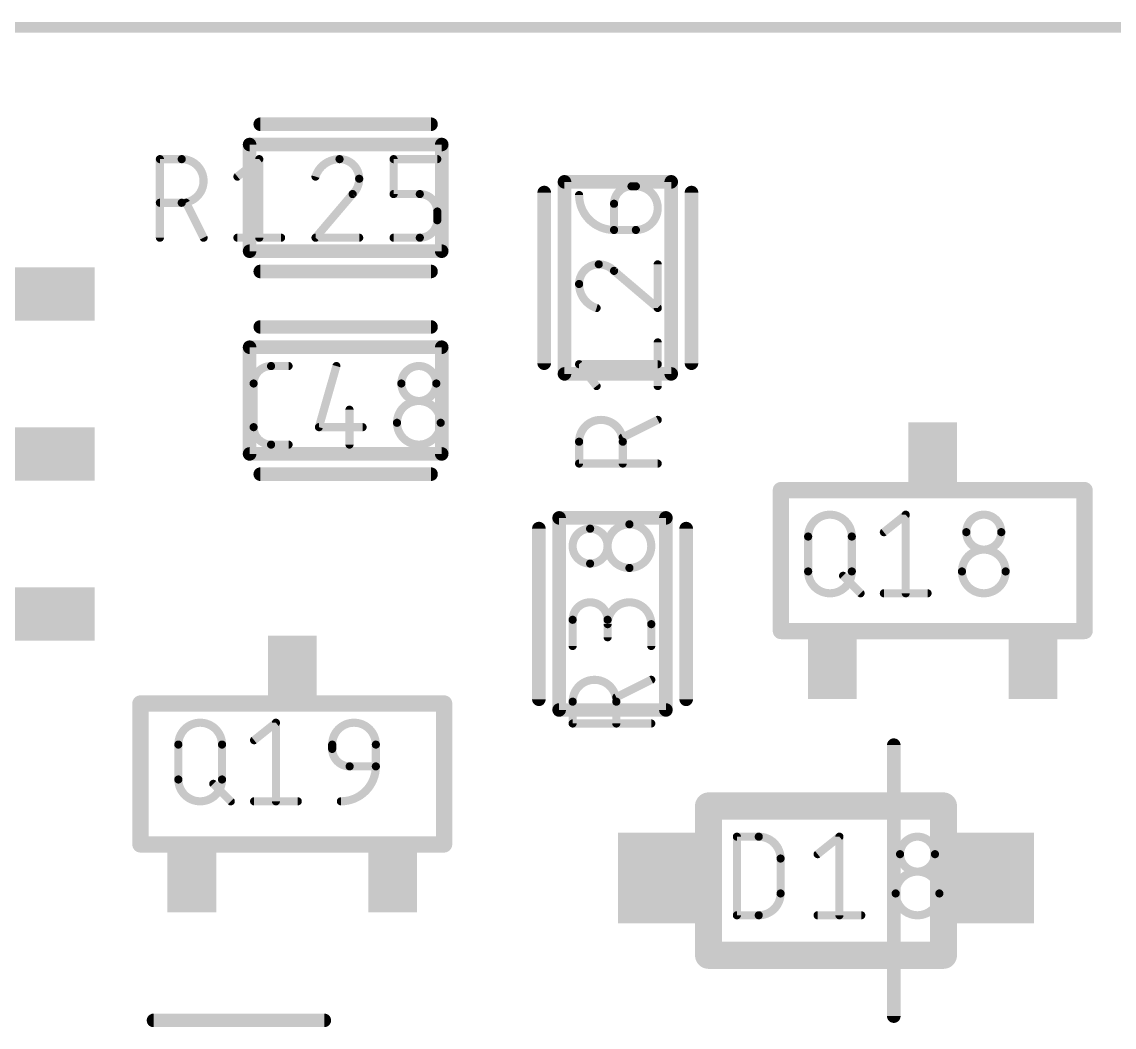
# Model space of a CAD drawing. Extents: x 0 to 107, y -11 to 54.
# Drawn here: x 86.47 to 96.7, y 44.63 to 54.05 of the extents above; entities that cross this region are included whole.
import ezdxf

# ---------------------------------------------------------------- set-up
doc = ezdxf.new("R2010")
doc.units = 0
for name, color, linetype in [('117', 253, 'CONTINUOUS'), ('21', 253, 'CONTINUOUS'), ('51', 253, 'CONTINUOUS')]:
    doc.layers.add(name, color=color, linetype=linetype)

# ---------------------------------------------------------------- blocks, each defined once
blk = doc.blocks.new('RECT')
blk.add_solid([(-0.5, -0.5), (0.5, -0.5), (-0.5, 0.5), (0.5, 0.5)])

msp = doc.modelspace()

# ---------------------------------------------------------------- linework, layer by layer
at = {"layer": '117'}
for points, const_width in [([(105, 54), (1.5, 54)], 0.1), ([(87.7597, 52.0264), (87.7597, 52.763)], 0.0762), ([(87.7597, 52.763), (87.9643, 52.763)], 0.0762), ([(88.4861, 52.5994), (88.6907, 52.763)], 0.0762), ([(88.6907, 52.763), (88.6907, 52.0264)], 0.0762), ([(89.9492, 52.4357), (89.9492, 52.763)], 0.0762), ([(89.9492, 52.763), (90.3584, 52.763)], 0.0762), ([(92.178, 52.5084), (92.2189, 52.5084)], 0.0762), ([(89.5655, 52.4357), (89.2176, 52.0264)], 0.0762), ([(90.1947, 52.4357), (89.9492, 52.4357)], 0.0762), ([(87.9643, 52.3538), (87.7597, 52.3538)], 0.0762), ([(88.1689, 52.0264), (88.0053, 52.3538)], 0.0762), ([(90.3584, 52.1901), (90.3584, 52.272)], 0.0762), ([(92.0143, 52.0992), (92.0143, 52.3447)], 0.0762), ([(92.2189, 52.0992), (92.0143, 52.0992)], 0.0762), ([(88.4861, 52.0264), (88.8953, 52.0264)], 0.0762), ([(89.2176, 52.0264), (89.6269, 52.0264)], 0.0762), ([(89.9492, 52.0264), (90.1947, 52.0264)], 0.0762), ([(92.4236, 51.3676), (92.4236, 51.7769)], 0.0762), ([(92.0143, 51.7155), (92.4236, 51.3676)], 0.0762), ([(92.4236, 50.6361), (92.4236, 51.0453)], 0.0762), ([(88.8013, 50.8236), (88.965, 50.8236)], 0.0762), ([(89.4132, 50.8236), (89.2495, 50.2506)], 0.0762), ([(91.8506, 50.6361), (91.687, 50.8407)], 0.0762), ([(91.687, 50.8407), (92.4236, 50.8407)], 0.0762), ([(88.6376, 50.2506), (88.6376, 50.6599)], 0.0762), ([(89.536, 50.4143), (89.536, 50.087)], 0.0762), ([(92.4236, 50.3189), (92.0962, 50.1553)], 0.0762), ([(89.2495, 50.2506), (89.6588, 50.2506)], 0.0762), ([(91.687, 49.9097), (91.687, 50.1143)], 0.0762), ([(92.0962, 50.1143), (92.0962, 49.9097)], 0.0762), ([(88.965, 50.087), (88.8013, 50.087)], 0.0762), ([(92.4236, 49.9097), (91.687, 49.9097)], 0.0762), ([(94.5422, 49.2665), (94.7468, 49.4302)], 0.0762), ([(94.7468, 49.4302), (94.7468, 48.6936)], 0.0762), ([(93.8326, 48.8982), (93.8326, 49.2255)], 0.0762), ([(94.2419, 49.2255), (94.2419, 48.8982)], 0.0762), ([(94.16, 48.8572), (94.3237, 48.6936)], 0.0762), ([(94.5422, 48.6936), (94.9514, 48.6936)], 0.0762), ([(91.6264, 48.1995), (91.6264, 48.4451)], 0.0762), ([(91.9538, 48.4451), (91.9538, 48.2814)], 0.0762), ([(92.363, 48.1995), (92.363, 48.4041)], 0.0762), ([(92.363, 47.8824), (92.0357, 47.7187)], 0.0762), ([(91.6264, 47.4731), (91.6264, 47.6777)], 0.0762), ([(92.0357, 47.6777), (92.0357, 47.4731)], 0.0762), ([(88.6422, 47.3165), (88.8468, 47.4802)], 0.0762), ([(88.8468, 47.4802), (88.8468, 46.7436)], 0.0762), ([(92.363, 47.4731), (91.6264, 47.4731)], 0.0762), ([(87.9326, 46.9482), (87.9326, 47.2755)], 0.0762), ([(88.3419, 47.2755), (88.3419, 46.9482)], 0.0762), ([(89.3737, 47.2346), (89.3737, 47.2755)], 0.0762), ([(89.7829, 47.2755), (89.7829, 47.0709)], 0.0762), ([(89.7829, 47.0709), (89.5374, 47.0709)], 0.0762), ([(88.26, 46.9072), (88.4237, 46.7436)], 0.0762), ([(88.6422, 46.7436), (89.0514, 46.7436)], 0.0762), ([(93.1653, 45.6753), (93.1653, 46.4119)], 0.0762), ([(93.1653, 46.4119), (93.3699, 46.4119)], 0.0762), ([(93.9212, 46.2482), (94.1258, 46.4119)], 0.0762), ([(94.1258, 46.4119), (94.1258, 45.6753)], 0.0762), ([(93.5745, 46.2073), (93.5745, 45.8799)], 0.0762), ([(93.3699, 45.6753), (93.1653, 45.6753)], 0.0762), ([(93.9212, 45.6753), (94.3304, 45.6753)], 0.0762)]:
    msp.add_lwpolyline(points, dxfattribs=dict(at, const_width=const_width))
for points, const_width in [([(87.7597, 52.7821, 1), (87.7597, 52.744)], 0.0381), ([(87.7788, 52.763, 1), (87.7407, 52.763)], 0.0381), ([(87.9643, 52.3538, 1), (87.9643, 52.763)], 0.0762), ([(87.9643, 52.7821, 1), (87.9643, 52.744)], 0.0381), ([(87.9643, 52.744, 1), (87.9643, 52.7821)], 0.0381), ([(88.7098, 52.763, 1), (88.6717, 52.763)], 0.0381), ([(88.7026, 52.7482, 1), (88.6788, 52.7779)], 0.0381), ([(89.4427, 52.763, 0.3252), (89.2176, 52.5994)], 0.0762), ([(89.6269, 52.5789, 0.4142), (89.4427, 52.763)], 0.0762), ([(89.4427, 52.7821, 1), (89.4427, 52.744)], 0.0381), ([(89.4427, 52.744, 1), (89.4427, 52.7821)], 0.0381), ([(89.9682, 52.763, 1), (89.9301, 52.763)], 0.0381), ([(89.9492, 52.7821, 1), (89.9492, 52.744)], 0.0381), ([(90.3584, 52.744, 1), (90.3584, 52.7821)], 0.0381), ([(88.4742, 52.6142, 1), (88.498, 52.5845)], 0.0381), ([(89.1995, 52.6052, 1), (89.2358, 52.5935)], 0.0381), ([(89.5655, 52.4357, 0.2053), (89.6269, 52.5789)], 0.0762), ([(89.6459, 52.5789, 1), (89.6078, 52.5789)], 0.0381), ([(89.6078, 52.5789, 1), (89.6459, 52.5789)], 0.0381), ([(92.178, 52.5084, 0.4142), (92.0143, 52.3447)], 0.0762), ([(92.178, 52.5274, 1), (92.178, 52.4893)], 0.0381), ([(92.178, 52.4893, 1), (92.178, 52.5274)], 0.0381), ([(92.2189, 52.0992, 1), (92.2189, 52.5084)], 0.0762), ([(92.2189, 52.5274, 1), (92.2189, 52.4893)], 0.0381), ([(92.2189, 52.4893, 1), (92.2189, 52.5274)], 0.0381), ([(89.5523, 52.4495, 1), (89.5786, 52.4219)], 0.0381), ([(89.58, 52.4233, 1), (89.551, 52.448)], 0.0381), ([(89.9492, 52.4547, 1), (89.9492, 52.4166)], 0.0381), ([(89.9301, 52.4357, 1), (89.9682, 52.4357)], 0.0381), ([(90.3584, 52.272, 0.4142), (90.1947, 52.4357)], 0.0762), ([(90.1947, 52.4547, 1), (90.1947, 52.4166)], 0.0381), ([(90.1947, 52.4166, 1), (90.1947, 52.4547)], 0.0381), ([(91.687, 52.4265, 0.4142), (92.0143, 52.0992)], 0.0762), ([(91.706, 52.4265, 1), (91.6679, 52.4265)], 0.0381), ([(87.7597, 52.3729, 1), (87.7597, 52.3348)], 0.0381), ([(87.9643, 52.3729, 1), (87.9643, 52.3348)], 0.0381), ([(87.9643, 52.3348, 1), (87.9643, 52.3729)], 0.0381), ([(88.0223, 52.3623, 1), (87.9882, 52.3453)], 0.0381), ([(90.3774, 52.272, 1), (90.3393, 52.272)], 0.0381), ([(90.3393, 52.272, 1), (90.3774, 52.272)], 0.0381), ([(92.0334, 52.3447, 1), (91.9953, 52.3447)], 0.0381), ([(91.9953, 52.3447, 1), (92.0334, 52.3447)], 0.0381), ([(90.1947, 52.0264, 0.4142), (90.3584, 52.1901)], 0.0762), ([(90.3774, 52.1901, 1), (90.3393, 52.1901)], 0.0381), ([(90.3393, 52.1901, 1), (90.3774, 52.1901)], 0.0381), ([(92.0143, 52.1182, 1), (92.0143, 52.0801)], 0.0381), ([(91.9953, 52.0992, 1), (92.0334, 52.0992)], 0.0381), ([(92.0143, 52.0801, 1), (92.0143, 52.1182)], 0.0381), ([(92.2189, 52.1182, 1), (92.2189, 52.0801)], 0.0381), ([(92.2189, 52.0801, 1), (92.2189, 52.1182)], 0.0381), ([(87.7407, 52.0264, 1), (87.7788, 52.0264)], 0.0381), ([(88.1519, 52.0179, 1), (88.186, 52.035)], 0.0381), ([(88.4861, 52.0455, 1), (88.4861, 52.0074)], 0.0381), ([(88.6717, 52.0264, 1), (88.7098, 52.0264)], 0.0381), ([(88.8953, 52.0074, 1), (88.8953, 52.0455)], 0.0381), ([(89.2176, 52.0455, 1), (89.2176, 52.0074)], 0.0381), ([(89.2031, 52.0388, 1), (89.2322, 52.0141)], 0.0381), ([(89.6269, 52.0074, 1), (89.6269, 52.0455)], 0.0381), ([(89.9492, 52.0455, 1), (89.9492, 52.0074)], 0.0381), ([(90.1947, 52.0455, 1), (90.1947, 52.0074)], 0.0381), ([(90.1947, 52.0074, 1), (90.1947, 52.0455)], 0.0381), ([(91.8711, 51.7769, 0.4142), (91.687, 51.5927)], 0.0762), ([(92.0143, 51.7155, 0.2053), (91.8711, 51.7769)], 0.0762), ([(91.8711, 51.7959, 1), (91.8711, 51.7578)], 0.0381), ([(91.8711, 51.7578, 1), (91.8711, 51.7959)], 0.0381), ([(92.4426, 51.7769, 1), (92.4045, 51.7769)], 0.0381), ([(92.0267, 51.73, 1), (92.002, 51.701)], 0.0381), ([(92.0005, 51.7023, 1), (92.0281, 51.7286)], 0.0381), ([(91.687, 51.5927, 0.3252), (91.8506, 51.3676)], 0.0762), ([(91.706, 51.5927, 1), (91.6679, 51.5927)], 0.0381), ([(91.6679, 51.5927, 1), (91.706, 51.5927)], 0.0381), ([(91.8448, 51.3495, 1), (91.8565, 51.3858)], 0.0381), ([(92.4045, 51.3676, 1), (92.4426, 51.3676)], 0.0381), ([(92.4112, 51.3531, 1), (92.4359, 51.3822)], 0.0381), ([(92.4426, 51.0453, 1), (92.4045, 51.0453)], 0.0381), ([(88.8013, 50.8236, 0.4142), (88.6376, 50.6599)], 0.0762), ([(88.8013, 50.8426, 1), (88.8013, 50.8045)], 0.0381), ([(88.8013, 50.8045, 1), (88.8013, 50.8426)], 0.0381), ([(88.965, 50.8045, 1), (88.965, 50.8426)], 0.0381), ([(89.4315, 50.8183, 1), (89.3949, 50.8288)], 0.0381), ([(90.3494, 50.6599, 1), (90.022, 50.6599)], 0.0762), ([(91.7018, 50.8526, 1), (91.6721, 50.8288)], 0.0381), ([(91.687, 50.8598, 1), (91.687, 50.8217)], 0.0381), ([(92.4236, 50.8217, 1), (92.4236, 50.8598)], 0.0381), ([(88.6567, 50.6599, 1), (88.6186, 50.6599)], 0.0381), ([(88.6186, 50.6599, 1), (88.6567, 50.6599)], 0.0381), ([(90.022, 50.6599, 1), (90.3494, 50.6599)], 0.0762), ([(90.041, 50.6599, 1), (90.0029, 50.6599)], 0.0381), ([(90.0029, 50.6599, 1), (90.041, 50.6599)], 0.0381), ([(90.3684, 50.6599, 1), (90.3303, 50.6599)], 0.0381), ([(90.3303, 50.6599, 1), (90.3684, 50.6599)], 0.0381), ([(91.8358, 50.6242, 1), (91.8655, 50.648)], 0.0381), ([(92.4045, 50.6361, 1), (92.4426, 50.6361)], 0.0381), ([(89.555, 50.4143, 1), (89.5169, 50.4143)], 0.0381), ([(90.3903, 50.2916, 1), (89.9811, 50.2916)], 0.0762), ([(92.0962, 50.1143, 1), (91.687, 50.1143)], 0.0762), ([(92.4321, 50.3019, 1), (92.415, 50.336)], 0.0381), ([(88.6376, 50.2506, 0.4142), (88.8013, 50.087)], 0.0762), ([(88.6567, 50.2506, 1), (88.6186, 50.2506)], 0.0381), ([(88.6186, 50.2506, 1), (88.6567, 50.2506)], 0.0381), ([(89.2495, 50.2697, 1), (89.2495, 50.2316)], 0.0381), ([(89.2312, 50.2559, 1), (89.2679, 50.2454)], 0.0381), ([(89.6588, 50.2316, 1), (89.6588, 50.2697)], 0.0381), ([(89.9811, 50.2916, 1), (90.3903, 50.2916)], 0.0762), ([(90.0001, 50.2916, 1), (89.962, 50.2916)], 0.0381), ([(89.962, 50.2916, 1), (90.0001, 50.2916)], 0.0381), ([(90.4093, 50.2916, 1), (90.3712, 50.2916)], 0.0381), ([(90.3712, 50.2916, 1), (90.4093, 50.2916)], 0.0381), ([(91.706, 50.1143, 1), (91.6679, 50.1143)], 0.0381), ([(92.0877, 50.1723, 1), (92.1047, 50.1382)], 0.0381), ([(92.1152, 50.1143, 1), (92.0771, 50.1143)], 0.0381), ([(88.8013, 50.106, 1), (88.8013, 50.0679)], 0.0381), ([(88.8013, 50.0679, 1), (88.8013, 50.106)], 0.0381), ([(88.965, 50.0679, 1), (88.965, 50.106)], 0.0381), ([(89.5169, 50.087, 1), (89.555, 50.087)], 0.0381), ([(91.6679, 50.1143, 1), (91.706, 50.1143)], 0.0381), ([(92.0771, 50.1143, 1), (92.1152, 50.1143)], 0.0381), ([(91.687, 49.9288, 1), (91.687, 49.8907)], 0.0381), ([(92.4236, 49.8907, 1), (92.4236, 49.9288)], 0.0381), ([(91.6679, 49.9097, 1), (91.706, 49.9097)], 0.0381), ([(92.0771, 49.9097, 1), (92.1152, 49.9097)], 0.0381), ([(94.2419, 49.2255, 1), (93.8326, 49.2255)], 0.0762), ([(94.7658, 49.4302, 1), (94.7277, 49.4302)], 0.0381), ([(94.7587, 49.4153, 1), (94.7349, 49.445)], 0.0381), ([(95.642, 49.2665, 1), (95.3146, 49.2665)], 0.0762), ([(91.7901, 49.2994, 1), (91.7901, 48.972)], 0.0762), ([(91.7901, 48.972, 1), (91.7901, 49.2994)], 0.0762), ([(91.7901, 49.3184, 1), (91.7901, 49.2803)], 0.0381), ([(91.7901, 49.2803, 1), (91.7901, 49.3184)], 0.0381), ([(92.1584, 49.3403, 1), (92.1584, 48.9311)], 0.0762), ([(92.1584, 48.9311, 1), (92.1584, 49.3403)], 0.0762), ([(92.1584, 49.3593, 1), (92.1584, 49.3212)], 0.0381), ([(92.1584, 49.3212, 1), (92.1584, 49.3593)], 0.0381), ([(93.8517, 49.2255, 1), (93.8136, 49.2255)], 0.0381), ([(93.8136, 49.2255, 1), (93.8517, 49.2255)], 0.0381), ([(94.2609, 49.2255, 1), (94.2228, 49.2255)], 0.0381), ([(94.2228, 49.2255, 1), (94.2609, 49.2255)], 0.0381), ([(94.5303, 49.2813, 1), (94.5541, 49.2516)], 0.0381), ([(95.3146, 49.2665, 1), (95.642, 49.2665)], 0.0762), ([(95.3337, 49.2665, 1), (95.2956, 49.2665)], 0.0381), ([(95.2956, 49.2665, 1), (95.3337, 49.2665)], 0.0381), ([(95.6611, 49.2665, 1), (95.623, 49.2665)], 0.0381), ([(95.623, 49.2665, 1), (95.6611, 49.2665)], 0.0381), ([(95.6829, 48.8982, 1), (95.2737, 48.8982)], 0.0762), ([(91.7901, 48.991, 1), (91.7901, 48.9529)], 0.0381), ([(91.7901, 48.9529, 1), (91.7901, 48.991)], 0.0381), ([(92.1584, 48.9501, 1), (92.1584, 48.912)], 0.0381), ([(92.1584, 48.912, 1), (92.1584, 48.9501)], 0.0381), ([(93.8326, 48.8982, 1), (94.2419, 48.8982)], 0.0762), ([(93.8517, 48.8982, 1), (93.8136, 48.8982)], 0.0381), ([(93.8136, 48.8982, 1), (93.8517, 48.8982)], 0.0381), ([(94.2609, 48.8982, 1), (94.2228, 48.8982)], 0.0381), ([(94.2228, 48.8982, 1), (94.2609, 48.8982)], 0.0381), ([(95.2737, 48.8982, 1), (95.6829, 48.8982)], 0.0762), ([(95.2927, 48.8982, 1), (95.2547, 48.8982)], 0.0381), ([(95.2547, 48.8982, 1), (95.2928, 48.8982)], 0.0381), ([(95.702, 48.8982, 1), (95.6639, 48.8982)], 0.0381), ([(95.6639, 48.8982, 1), (95.702, 48.8982)], 0.0381), ([(94.1735, 48.8707, 1), (94.1465, 48.8438)], 0.0381), ([(94.3102, 48.6801, 1), (94.3372, 48.707)], 0.0381), ([(94.5422, 48.7126, 1), (94.5422, 48.6745)], 0.0381), ([(94.7277, 48.6936, 1), (94.7658, 48.6936)], 0.0381), ([(94.9514, 48.6745, 1), (94.9514, 48.7126)], 0.0381), ([(91.9538, 48.4451, 1), (91.6264, 48.4451)], 0.0762), ([(92.363, 48.4041, 1), (91.9538, 48.4041)], 0.0762), ([(91.6455, 48.4451, 1), (91.6074, 48.4451)], 0.0381), ([(91.6074, 48.4451, 1), (91.6455, 48.4451)], 0.0381), ([(91.9729, 48.4451, 1), (91.9348, 48.4451)], 0.0381), ([(91.9348, 48.4451, 1), (91.9729, 48.4451)], 0.0381), ([(91.9348, 48.4041, 1), (91.9729, 48.4041)], 0.0381), ([(92.3821, 48.4041, 1), (92.344, 48.4041)], 0.0381), ([(92.344, 48.4041, 1), (92.3821, 48.4041)], 0.0381), ([(91.9348, 48.2814, 1), (91.9729, 48.2814)], 0.0381), ([(91.6074, 48.1995, 1), (91.6455, 48.1995)], 0.0381), ([(92.344, 48.1995, 1), (92.3821, 48.1995)], 0.0381), ([(92.0357, 47.6777, 1), (91.6264, 47.6777)], 0.0762), ([(92.3716, 47.8653, 1), (92.3545, 47.8994)], 0.0381), ([(91.6455, 47.6777, 1), (91.6074, 47.6777)], 0.0381), ([(91.6074, 47.6777, 1), (91.6455, 47.6777)], 0.0381), ([(92.0271, 47.7357, 1), (92.0442, 47.7016)], 0.0381), ([(92.0547, 47.6777, 1), (92.0166, 47.6777)], 0.0381), ([(92.0166, 47.6777, 1), (92.0547, 47.6777)], 0.0381), ([(88.3419, 47.2755, 1), (87.9326, 47.2755)], 0.0762), ([(88.8658, 47.4802, 1), (88.8277, 47.4802)], 0.0381), ([(88.8587, 47.4653, 1), (88.8349, 47.495)], 0.0381), ([(89.7829, 47.2755, 1), (89.3737, 47.2755)], 0.0762), ([(91.6264, 47.4922, 1), (91.6264, 47.4541)], 0.0381), ([(91.6074, 47.4731, 1), (91.6455, 47.4731)], 0.0381), ([(92.0166, 47.4731, 1), (92.0547, 47.4731)], 0.0381), ([(92.363, 47.4541, 1), (92.363, 47.4922)], 0.0381), ([(87.9517, 47.2755, 1), (87.9136, 47.2755)], 0.0381), ([(87.9136, 47.2755, 1), (87.9517, 47.2755)], 0.0381), ([(88.3609, 47.2755, 1), (88.3228, 47.2755)], 0.0381), ([(88.3228, 47.2755, 1), (88.3609, 47.2755)], 0.0381), ([(88.6303, 47.3313, 1), (88.6541, 47.3016)], 0.0381), ([(89.3928, 47.2755, 1), (89.3547, 47.2755)], 0.0381), ([(89.3547, 47.2755, 1), (89.3928, 47.2755)], 0.0381), ([(89.802, 47.2755, 1), (89.7639, 47.2755)], 0.0381), ([(89.7639, 47.2755, 1), (89.802, 47.2755)], 0.0381), ([(89.3737, 47.2346, 0.4142), (89.5374, 47.0709)], 0.0762), ([(89.3928, 47.2346, 1), (89.3547, 47.2346)], 0.0381), ([(89.3547, 47.2346, 1), (89.3928, 47.2346)], 0.0381), ([(89.4555, 46.7436, 0.4142), (89.7829, 47.0709)], 0.0762), ([(89.5374, 47.09, 1), (89.5374, 47.0519)], 0.0381), ([(89.5374, 47.0519, 1), (89.5374, 47.09)], 0.0381), ([(89.802, 47.0709, 1), (89.7639, 47.0709)], 0.0381), ([(89.7639, 47.0709, 1), (89.802, 47.0709)], 0.0381), ([(89.7829, 47.0519, 1), (89.7829, 47.09)], 0.0381), ([(87.9326, 46.9482, 1), (88.3419, 46.9482)], 0.0762), ([(87.9517, 46.9482, 1), (87.9136, 46.9482)], 0.0381), ([(88.3609, 46.9482, 1), (88.3228, 46.9482)], 0.0381), ([(87.9136, 46.9482, 1), (87.9517, 46.9482)], 0.0381), ([(88.2735, 46.9207, 1), (88.2465, 46.8938)], 0.0381), ([(88.3228, 46.9482, 1), (88.3609, 46.9482)], 0.0381), ([(88.4102, 46.7301, 1), (88.4372, 46.757)], 0.0381), ([(88.6422, 46.7626, 1), (88.6422, 46.7245)], 0.0381), ([(89.0514, 46.7245, 1), (89.0514, 46.7626)], 0.0381), ([(89.4555, 46.7626, 1), (89.4555, 46.7245)], 0.0381), ([(88.8277, 46.7436, 1), (88.8658, 46.7436)], 0.0381), ([(93.1843, 46.4119, 1), (93.1462, 46.4119)], 0.0381), ([(93.1653, 46.431, 1), (93.1653, 46.3929)], 0.0381), ([(93.5745, 46.2073, 0.4142), (93.3699, 46.4119)], 0.0762), ([(93.3699, 46.431, 1), (93.3699, 46.3929)], 0.0381), ([(93.3699, 46.3929, 1), (93.3699, 46.431)], 0.0381), ([(94.1448, 46.4119, 1), (94.1067, 46.4119)], 0.0381), ([(94.1377, 46.397, 1), (94.1139, 46.4268)], 0.0381), ([(95.021, 46.2482, 1), (94.6936, 46.2482)], 0.0762), ([(93.9093, 46.2631, 1), (93.9331, 46.2333)], 0.0381), ([(94.6936, 46.2482, 1), (95.021, 46.2482)], 0.0762), ([(94.7126, 46.2482, 1), (94.6745, 46.2482)], 0.0381), ([(94.6746, 46.2482, 1), (94.7126, 46.2482)], 0.0381), ([(95.04, 46.2482, 1), (95.0019, 46.2482)], 0.0381), ([(95.0019, 46.2482, 1), (95.04, 46.2482)], 0.0381), ([(93.5935, 46.2073, 1), (93.5554, 46.2073)], 0.0381), ([(93.5554, 46.2073, 1), (93.5935, 46.2073)], 0.0381), ([(95.0619, 45.8799, 1), (94.6527, 45.8799)], 0.0762), ([(93.3699, 45.6753, 0.4142), (93.5745, 45.8799)], 0.0762), ([(93.5935, 45.8799, 1), (93.5554, 45.8799)], 0.0381), ([(93.5554, 45.8799, 1), (93.5935, 45.8799)], 0.0381), ([(94.6527, 45.8799, 1), (95.0619, 45.8799)], 0.0762), ([(94.6717, 45.8799, 1), (94.6336, 45.8799)], 0.0381), ([(94.6336, 45.8799, 1), (94.6717, 45.8799)], 0.0381), ([(95.0428, 45.8799, 1), (95.0809, 45.8799)], 0.0381), ([(95.081, 45.8799, 1), (95.0429, 45.8799)], 0.0381), ([(93.1653, 45.6944, 1), (93.1653, 45.6563)], 0.0381), ([(93.1462, 45.6753, 1), (93.1843, 45.6753)], 0.0381), ([(93.3699, 45.6943, 1), (93.3699, 45.6563)], 0.0381), ([(93.3699, 45.6563, 1), (93.3699, 45.6944)], 0.0381), ([(93.9212, 45.6944, 1), (93.9212, 45.6563)], 0.0381), ([(94.1067, 45.6753, 1), (94.1448, 45.6753)], 0.0381), ([(94.3304, 45.6563, 1), (94.3304, 45.6944)], 0.0381)]:
    msp.add_lwpolyline(points, format="xyb", dxfattribs=dict(at, const_width=const_width))
at = {"layer": '21', "const_width": 0.0635}
for points in [[(88.7, 53.1218, 1), (88.7, 53.0583)], [(90.3, 53.0583, 1), (90.3, 53.1218)], [(91.3918, 52.45, 1), (91.3282, 52.45)], [(92.7718, 52.45, 1), (92.7083, 52.45)], [(88.7, 51.7418, 1), (88.7, 51.6782)], [(90.3, 51.6782, 1), (90.3, 51.7418)], [(88.7, 51.2218, 1), (88.7, 51.1583)], [(90.3, 51.1583, 1), (90.3, 51.2218)], [(91.3282, 50.85, 1), (91.3918, 50.85)], [(92.7083, 50.85, 1), (92.7718, 50.85)], [(88.7, 49.8418, 1), (88.7, 49.7782)], [(90.3, 49.7782, 1), (90.3, 49.8418)], [(91.3418, 49.3, 1), (91.2782, 49.3)], [(92.7218, 49.3, 1), (92.6582, 49.3)], [(91.2782, 47.7, 1), (91.3418, 47.7)], [(92.6582, 47.7, 1), (92.7218, 47.7)], [(94.6668, 47.27, 1), (94.6033, 47.27)], [(87.7, 44.7218, 1), (87.7, 44.6583)], [(89.3, 44.6583, 1), (89.3, 44.7218)], [(94.6033, 44.73, 1), (94.6668, 44.73)]]:
    msp.add_lwpolyline(points, format="xyb", dxfattribs=at)
at = {"layer": '21', "const_width": 0.127}
for points in [[(88.7, 53.09), (90.3, 53.09)], [(91.36, 50.85), (91.36, 52.45)], [(92.74, 50.85), (92.74, 52.45)], [(88.7, 51.71), (90.3, 51.71)], [(90.3, 51.19), (88.7, 51.19)], [(90.3, 49.81), (88.7, 49.81)], [(91.31, 49.3), (91.31, 47.7)], [(92.69, 49.3), (92.69, 47.7)], [(94.635, 44.73), (94.635, 47.27)], [(87.7, 44.69), (89.3, 44.69)]]:
    msp.add_lwpolyline(points, dxfattribs=at)
at = {"layer": '51'}
for points, const_width in [([(88.6, 52.9318, 1), (88.6, 52.8683)], 0.0635), ([(88.6318, 52.9, 1), (88.5683, 52.9)], 0.0635), ([(90.4318, 52.9, 1), (90.3683, 52.9)], 0.0635), ([(90.4, 52.8683, 1), (90.4, 52.9318)], 0.0635), ([(91.55, 52.5818, 1), (91.55, 52.5183)], 0.0635), ([(91.5818, 52.55, 1), (91.5183, 52.55)], 0.0635), ([(92.5818, 52.55, 1), (92.5183, 52.55)], 0.0635), ([(92.55, 52.5183, 1), (92.55, 52.5818)], 0.0635), ([(88.6, 51.9318, 1), (88.6, 51.8683)], 0.0635), ([(88.5683, 51.9, 1), (88.6318, 51.9)], 0.0635), ([(90.3683, 51.9, 1), (90.4318, 51.9)], 0.0635), ([(90.4, 51.8683, 1), (90.4, 51.9318)], 0.0635), ([(88.6, 51.0318, 1), (88.6, 50.9682)], 0.0635), ([(88.6318, 51, 1), (88.5683, 51)], 0.0635), ([(90.4318, 51, 1), (90.3683, 51)], 0.0635), ([(90.4, 50.9682, 1), (90.4, 51.0318)], 0.0635), ([(91.55, 50.7818, 1), (91.55, 50.7182)], 0.0635), ([(91.5183, 50.75, 1), (91.5818, 50.75)], 0.0635), ([(92.5183, 50.75, 1), (92.5818, 50.75)], 0.0635), ([(92.55, 50.7182, 1), (92.55, 50.7818)], 0.0635), ([(88.6, 50.0318, 1), (88.6, 49.9682)], 0.0635), ([(90.4, 49.9682, 1), (90.4, 50.0318)], 0.0635), ([(88.5683, 50, 1), (88.6318, 50)], 0.0635), ([(90.3683, 50, 1), (90.4318, 50)], 0.0635), ([(93.6157, 49.6604, 1), (93.5395, 49.6604)], 0.0762), ([(93.5776, 49.6985, 1), (93.5776, 49.6223)], 0.0762), ([(96.4605, 49.6604, 1), (96.3843, 49.6604)], 0.0762), ([(96.4224, 49.6223, 1), (96.4224, 49.6985)], 0.0762), ([(91.5318, 49.4, 1), (91.4682, 49.4)], 0.0635), ([(91.5, 49.4318, 1), (91.5, 49.3683)], 0.0635), ([(92.5318, 49.4, 1), (92.4682, 49.4)], 0.0635), ([(92.5, 49.3683, 1), (92.5, 49.4318)], 0.0635), ([(93.5776, 48.3777, 1), (93.5776, 48.3015)], 0.0762), ([(96.4224, 48.3015, 1), (96.4224, 48.3777)], 0.0762), ([(93.5395, 48.3396, 1), (93.6157, 48.3396)], 0.0762), ([(96.3843, 48.3396, 1), (96.4605, 48.3396)], 0.0762), ([(87.6157, 47.6604, 1), (87.5395, 47.6604)], 0.0762), ([(87.5776, 47.6985, 1), (87.5776, 47.6223)], 0.0762), ([(90.4605, 47.6604, 1), (90.3843, 47.6604)], 0.0762), ([(90.4224, 47.6223, 1), (90.4224, 47.6985)], 0.0762), ([(91.5, 47.6318, 1), (91.5, 47.5682)], 0.0635), ([(91.4682, 47.6, 1), (91.5318, 47.6)], 0.0635), ([(92.4682, 47.6, 1), (92.5318, 47.6)], 0.0635), ([(92.5, 47.5682, 1), (92.5, 47.6318)], 0.0635), ([(92.9635, 46.7, 1), (92.8365, 46.7)], 0.127), ([(92.9, 46.7635, 1), (92.9, 46.6365)], 0.127), ([(95.1635, 46.7, 1), (95.0365, 46.7)], 0.127), ([(95.1, 46.6365, 1), (95.1, 46.7635)], 0.127), ([(87.5776, 46.3777, 1), (87.5776, 46.3015)], 0.0762), ([(87.5395, 46.3396, 1), (87.6157, 46.3396)], 0.0762), ([(90.3843, 46.3396, 1), (90.4605, 46.3396)], 0.0762), ([(90.4224, 46.3015, 1), (90.4224, 46.3777)], 0.0762), ([(92.9, 45.3635, 1), (92.9, 45.2365)], 0.127), ([(92.8365, 45.3, 1), (92.9635, 45.3)], 0.127), ([(95.0365, 45.3, 1), (95.1635, 45.3)], 0.127), ([(95.1, 45.2365, 1), (95.1, 45.3635)], 0.127)]:
    msp.add_lwpolyline(points, format="xyb", dxfattribs=dict(at, const_width=const_width))
for points, const_width in [([(88.6, 52.9), (90.4, 52.9)], 0.127), ([(88.6, 52.9), (88.6, 51.9)], 0.127), ([(90.4, 52.9), (90.4, 51.9)], 0.127), ([(91.55, 50.75), (91.55, 52.55)], 0.127), ([(91.55, 52.55), (92.55, 52.55)], 0.127), ([(92.55, 50.75), (92.55, 52.55)], 0.127), ([(88.6, 51.9), (90.4, 51.9)], 0.127), ([(90.4, 51), (88.6, 51)], 0.127), ([(88.6, 50), (88.6, 51)], 0.127), ([(90.4, 50), (90.4, 51)], 0.127), ([(91.55, 50.75), (92.55, 50.75)], 0.127), ([(90.4, 50), (88.6, 50)], 0.127), ([(93.5776, 48.3396), (93.5776, 49.6604)], 0.1524), ([(93.5776, 49.6604), (96.4224, 49.6604)], 0.1524), ([(96.4224, 49.6604), (96.4224, 48.3396)], 0.1524), ([(91.5, 49.4), (91.5, 47.6)], 0.127), ([(92.5, 49.4), (91.5, 49.4)], 0.127), ([(92.5, 49.4), (92.5, 47.6)], 0.127), ([(96.4224, 48.3396), (93.5776, 48.3396)], 0.1524), ([(87.5776, 46.3396), (87.5776, 47.6604)], 0.1524), ([(87.5776, 47.6604), (90.4224, 47.6604)], 0.1524), ([(90.4224, 47.6604), (90.4224, 46.3396)], 0.1524), ([(92.5, 47.6), (91.5, 47.6)], 0.127), ([(92.9, 45.3), (92.9, 46.7)], 0.254), ([(92.9, 46.7), (95.1, 46.7)], 0.254), ([(95.1, 46.7), (95.1, 45.3)], 0.254), ([(90.4224, 46.3396), (87.5776, 46.3396)], 0.1524), ([(95.1, 45.3), (92.9, 45.3)], 0.254)]:
    msp.add_lwpolyline(points, dxfattribs=dict(at, const_width=const_width))

# ---------------------------------------------------------------- block references
at = {"layer": '51', "xscale": 0.5, "rotation": 90}
for p in [(86.65, 51.5), (86.65, 50), (86.65, 48.5)]:
    msp.add_blockref('RECT', p, dxfattribs=at)
at = {"layer": '51'}
for p, xscale, yscale in [((95, 50.0034), 0.4573, 0.584), ((89, 48.0034), 0.4573, 0.584), ((94.0594, 47.9958), 0.4588, 0.5859), ((95.9402, 47.996), 0.4564, 0.5857), ((88.0594, 45.9958), 0.4588, 0.5859), ((89.9402, 45.996), 0.4564, 0.5857)]:
    msp.add_blockref('RECT', p, dxfattribs=dict(at, xscale=xscale, yscale=yscale))
at = {"layer": '51', "xscale": 0.75, "yscale": 0.85, "rotation": 180}
for p in [(92.425, 46.025), (95.575, 46.025)]:
    msp.add_blockref('RECT', p, dxfattribs=at)

doc.saveas('drawing.dxf')
